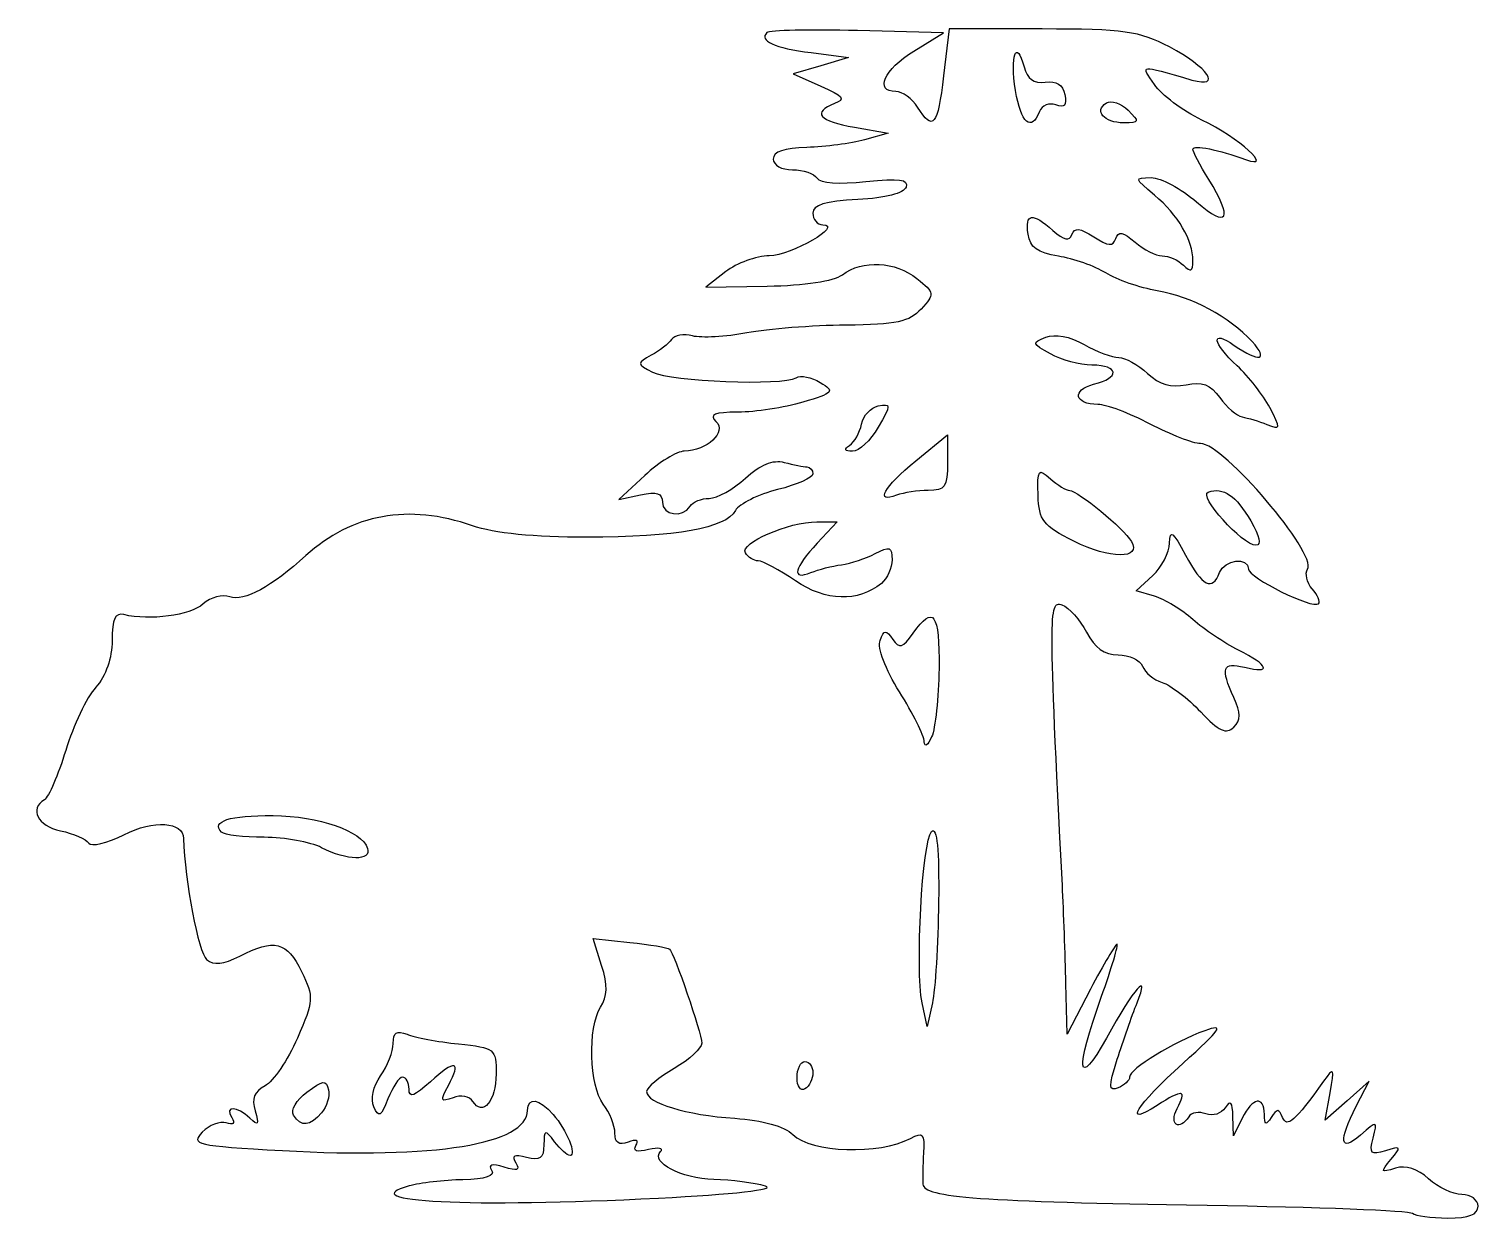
# Model space of a CAD drawing. Header units: centimetres. Extents: x -9.1 to 8.9, y -1.9 to 12.9.
import ezdxf

# ---------------------------------------------------------------- set-up
doc = ezdxf.new("R2010")
doc.units = ezdxf.units.CM
doc.header["$MEASUREMENT"] = 0
doc.layers.add('Layer 1', color=7, linetype='Continuous')

msp = doc.modelspace()

# ---------------------------------------------------------------- linework, layer by layer
at = {"layer": 'Layer 1'}
for points, knots in [([(8.08983, -1.83083), (8.0565, -1.79789), (6.91038, -1.75326), (5.5429, -1.73165), (5.5429, -1.73165), (2.7284, -1.68717), (2.02927, -1.63554), (2.01429, -1.47104), (2.01429, -1.47104), (2.00856, -1.40812), (2.01227, -1.23299), (2.02253, -1.08184), (2.02253, -1.08184), (2.03872, -0.84317), (2.01744, -0.81958), (1.86068, -0.90248), (1.86068, -0.90248), (1.47099, -1.10855), (0.62925, -1.08061), (0.3999, -0.85399), (0.3999, -0.85399), (0.29738, -0.75269), (0.0256, -0.67678), (-0.31961, -0.65303), (-0.31961, -0.65303), (-0.92219, -0.61157), (-1.41487, -0.46266), (-1.41487, -0.322), (-1.41487, -0.322), (-1.41487, -0.27327), (-1.26009, -0.14317), (-1.07091, -0.03288), (-1.07091, -0.03288), (-0.88173, 0.07741), (-0.7284, 0.21795), (-0.73016, 0.27943), (-0.73016, 0.27943), (-0.73388, 0.40932), (-1.07234, 1.39837), (-1.13017, 1.44835), (-1.13017, 1.44835), (-1.15163, 1.4669), (-1.37323, 1.5037), (-1.62262, 1.53013), (-1.62262, 1.53013), (-1.62262, 1.53013), (-2.07605, 1.57819), (-2.07605, 1.57819), (-2.07605, 1.57819), (-2.07605, 1.57819), (-1.9723, 1.24416), (-1.9723, 1.24416), (-1.9723, 1.24416), (-1.896, 0.99853), (-1.89954, 0.86109), (-1.98567, 0.72482), (-1.98567, 0.72482), (-2.14713, 0.46936), (-2.12717, -0.24848), (-1.95225, -0.47699), (-1.95225, -0.47699), (-1.87289, -0.58066), (-1.80796, -0.74315), (-1.80796, -0.83808), (-1.80796, -0.83808), (-1.80796, -0.95917), (-1.75916, -0.99218), (-1.64443, -0.94868), (-1.64443, -0.94868), (-1.54099, -0.90946), (-1.50493, -0.92509), (-1.54629, -0.99122), (-1.54629, -0.99122), (-1.58876, -1.05912), (-1.53412, -1.0769), (-1.39043, -1.04194), (-1.39043, -1.04194), (-1.26874, -1.01233), (-1.20166, -1.02301), (-1.24136, -1.06567), (-1.24136, -1.06567), (-1.36679, -1.20046), (-0.98807, -1.39852), (-0.57954, -1.41179), (-0.57954, -1.41179), (-0.36334, -1.41881), (-0.07589, -1.45582), (0.05924, -1.49402), (0.05924, -1.49402), (0.2044, -1.53506), (-0.33842, -1.59618), (-1.26746, -1.64339), (-1.26746, -1.64339), (-3.61152, -1.76251), (-5.08404, -1.69041), (-4.36209, -1.49186), (-4.36209, -1.49186), (-4.22751, -1.45485), (-3.92684, -1.42021), (-3.69393, -1.41488), (-3.69393, -1.41488), (-3.4112, -1.40841), (-3.29281, -1.36947), (-3.33771, -1.29769), (-3.33771, -1.29769), (-3.38352, -1.22445), (-3.33445, -1.21229), (-3.18379, -1.25954), (-3.18379, -1.25954), (-3.01904, -1.31121), (-2.98222, -1.29757), (-3.03944, -1.2061), (-3.03944, -1.2061), (-3.09537, -1.11668), (-3.05864, -1.09818), (-2.90434, -1.13805), (-2.90434, -1.13805), (-2.73621, -1.18149), (-2.69178, -1.14954), (-2.6893, -0.98341), (-2.6893, -0.98341), (-2.68639, -0.78867), (-2.67704, -0.78591), (-2.55562, -0.94395), (-2.55562, -0.94395), (-2.48382, -1.03741), (-2.39816, -1.11388), (-2.36528, -1.11388), (-2.36528, -1.11388), (-2.27633, -1.11388), (-2.40617, -0.79852), (-2.57518, -0.60408), (-2.57518, -0.60408), (-2.74815, -0.40508), (-2.88769, -0.3837), (-2.89206, -0.55553), (-2.89206, -0.55553), (-2.90271, -0.9743), (-4.03522, -1.1596), (-5.93541, -1.05349), (-5.93541, -1.05349), (-7.01133, -0.99341), (-7.07647, -0.97846), (-6.92881, -0.82548), (-6.92881, -0.82548), (-6.8419, -0.73544), (-6.70825, -0.68352), (-6.63182, -0.71012), (-6.63182, -0.71012), (-6.54409, -0.74064), (-6.51906, -0.71658), (-6.56391, -0.64486), (-6.56391, -0.64486), (-6.65832, -0.49392), (-6.50003, -0.49935), (-6.33716, -0.65264), (-6.33716, -0.65264), (-6.23201, -0.7516), (-6.22018, -0.73475), (-6.27309, -0.56145), (-6.27309, -0.56145), (-6.31987, -0.40825), (-6.28563, -0.32119), (-6.15051, -0.24974), (-6.15051, -0.24974), (-6.0474, -0.19521), (-5.86675, 0.07055), (-5.74907, 0.34085), (-5.74907, 0.34085), (-5.54497, 0.80964), (-5.54259, 0.84787), (-5.69734, 1.17011), (-5.69734, 1.17011), (-5.87551, 1.5411), (-6.03674, 1.58114), (-6.46463, 1.36064), (-6.46463, 1.36064), (-6.66972, 1.25495), (-6.78325, 1.24335), (-6.87512, 1.3187), (-6.87512, 1.3187), (-6.97608, 1.40149), (-7.14631, 2.29434), (-7.16113, 2.81883), (-7.16113, 2.81883), (-7.16715, 3.0319), (-7.52787, 3.05543), (-7.90145, 2.86712), (-7.90145, 2.86712), (-8.11148, 2.76124), (-8.30835, 2.71463), (-8.33894, 2.76353), (-8.33894, 2.76353), (-8.36953, 2.81243), (-8.52671, 2.88112), (-8.68825, 2.91618), (-8.68825, 2.91618), (-8.97296, 2.97797), (-9.07976, 3.1846), (-8.88764, 3.30193), (-8.88764, 3.30193), (-8.83577, 3.33361), (-8.71693, 3.60929), (-8.62354, 3.91456), (-8.62354, 3.91456), (-8.53016, 4.21983), (-8.36253, 4.57197), (-8.25105, 4.69708), (-8.25105, 4.69708), (-8.12521, 4.8383), (-8.04835, 5.05923), (-8.04835, 5.2797), (-8.04835, 5.2797), (-8.04835, 5.5466), (-8.01172, 5.62592), (-7.90094, 5.59893), (-7.90094, 5.59893), (-7.58115, 5.52103), (-7.07794, 5.5891), (-6.9183, 5.73185), (-6.9183, 5.73185), (-6.82566, 5.81469), (-6.67711, 5.85462), (-6.58769, 5.82071), (-6.58769, 5.82071), (-6.41774, 5.75627), (-6.06009, 5.94976), (-5.64329, 6.33163), (-5.64329, 6.33163), (-5.077, 6.85048), (-4.36631, 6.97819), (-3.57688, 6.70298), (-3.57688, 6.70298), (-3.30862, 6.60946), (-2.80295, 6.55815), (-2.16412, 6.55964), (-2.16412, 6.55964), (-1.03558, 6.56227), (-0.43746, 6.66913), (-0.31206, 6.89054), (-0.31206, 6.89054), (-0.26475, 6.97407), (-0.02918, 7.0914), (0.21143, 7.15126), (0.21143, 7.15126), (0.45204, 7.21112), (0.6489, 7.29861), (0.6489, 7.34568), (0.6489, 7.34568), (0.6489, 7.39275), (0.61573, 7.43185), (0.57519, 7.43258), (0.57519, 7.43258), (0.53465, 7.43331), (0.4081, 7.45867), (0.29396, 7.48894), (0.29396, 7.48894), (0.1533, 7.52625), (-0.00172, 7.46325), (-0.18719, 7.29341), (-0.18719, 7.29341), (-0.33769, 7.1556), (-0.5402, 7.04284), (-0.63722, 7.04284), (-0.63722, 7.04284), (-0.73424, 7.04284), (-0.84095, 6.99914), (-0.87435, 6.94574), (-0.87435, 6.94574), (-0.96872, 6.79487), (-1.21831, 6.83144), (-1.21831, 6.99614), (-1.21831, 6.99614), (-1.21831, 7.10635), (-1.28664, 7.12901), (-1.48856, 7.08576), (-1.48856, 7.08576), (-1.48856, 7.08576), (-1.75881, 7.02787), (-1.75881, 7.02787), (-1.75881, 7.02787), (-1.75881, 7.02787), (-1.43787, 7.32667), (-1.43787, 7.32667), (-1.43787, 7.32667), (-1.26135, 7.49101), (-1.04024, 7.62686), (-0.9465, 7.62856), (-0.9465, 7.62856), (-0.66462, 7.63367), (-0.41872, 7.86471), (-0.55346, 7.99785), (-0.55346, 7.99785), (-0.64062, 8.08397), (-0.57527, 8.11135), (-0.27979, 8.11247), (-0.27979, 8.11247), (-0.06629, 8.11328), (0.29504, 8.16912), (0.52316, 8.23656), (0.52316, 8.23656), (0.90944, 8.35075), (0.92435, 8.36755), (0.74028, 8.48114), (0.74028, 8.48114), (0.63157, 8.54822), (0.49669, 8.57505), (0.44053, 8.54075), (0.44053, 8.54075), (0.27306, 8.43848), (-1.11811, 8.49157), (-1.33957, 8.60868), (-1.33957, 8.60868), (-1.5388, 8.71404), (-1.53929, 8.71992), (-1.35686, 8.81843), (-1.35686, 8.81843), (-1.25363, 8.87418), (-1.14053, 8.96256), (-1.10552, 9.01484), (-1.10552, 9.01484), (-1.07051, 9.06712), (-0.9524, 9.08677), (-0.84305, 9.05852), (-0.84305, 9.05852), (-0.73369, 9.03026), (-0.43066, 9.0474), (-0.16964, 9.0966), (-0.16964, 9.0966), (0.09138, 9.1458), (0.64499, 9.18907), (1.06062, 9.19274), (1.06062, 9.19274), (1.68498, 9.19827), (1.84707, 9.23302), (1.99337, 9.39276), (1.99337, 9.39276), (2.16479, 9.57992), (2.16306, 9.59199), (1.93929, 9.77103), (1.93929, 9.77103), (1.67134, 9.98542), (1.26517, 10.0066), (1.01523, 9.81922), (1.01523, 9.81922), (0.90798, 9.73881), (0.54925, 9.68427), (0.08163, 9.67726), (0.08163, 9.67726), (0.08163, 9.67726), (-0.6778, 9.66588), (-0.6778, 9.66588), (-0.6778, 9.66588), (-0.6778, 9.66588), (-0.43212, 9.85732), (-0.43212, 9.85732), (-0.43212, 9.85732), (-0.29699, 9.96261), (-0.05377, 10.05071), (0.10839, 10.05308), (0.10839, 10.05308), (0.38613, 10.05715), (1.03456, 10.43472), (0.77174, 10.43934), (0.77174, 10.43934), (0.70418, 10.44053), (0.6489, 10.50486), (0.6489, 10.58231), (0.6489, 10.58231), (0.6489, 10.68534), (0.79841, 10.73093), (1.20621, 10.75224), (1.20621, 10.75224), (1.5526, 10.77034), (1.77938, 10.82887), (1.80544, 10.90688), (1.80544, 10.90688), (1.83781, 11.0038), (1.72407, 11.01924), (1.30622, 10.97466), (1.30622, 10.97466), (0.97084, 10.93888), (0.74079, 10.95576), (0.70119, 11.01907), (0.70119, 11.01907), (0.66605, 11.07525), (0.52935, 11.12122), (0.39741, 11.12122), (0.39741, 11.12122), (0.25954, 11.12122), (0.15753, 11.17793), (0.15753, 11.25456), (0.15753, 11.25456), (0.15753, 11.34495), (0.29208, 11.39149), (0.57519, 11.39905), (0.57519, 11.39905), (0.8049, 11.40518), (1.12552, 11.44771), (1.28768, 11.49355), (1.28768, 11.49355), (1.28768, 11.49355), (1.5825, 11.5769), (1.5825, 11.5769), (1.5825, 11.5769), (1.5825, 11.5769), (1.16484, 11.6489), (1.16484, 11.6489), (1.16484, 11.6489), (0.72394, 11.72491), (0.6334, 11.83347), (0.91916, 11.94346), (0.91916, 11.94346), (1.05893, 11.99726), (1.02672, 12.03785), (0.74718, 12.16018), (0.74718, 12.16018), (0.74718, 12.16018), (0.40322, 12.3107), (0.40322, 12.3107), (0.40322, 12.3107), (0.40322, 12.3107), (0.74718, 12.4135), (0.74718, 12.4135), (0.74718, 12.4135), (0.74718, 12.4135), (1.09114, 12.5163), (1.09114, 12.5163), (1.09114, 12.5163), (1.09114, 12.5163), (0.62847, 12.57533), (0.62847, 12.57533), (0.62847, 12.57533), (0.17231, 12.63353), (-0.0238, 12.72228), (0.0791, 12.82396), (0.0791, 12.82396), (0.10803, 12.85254), (0.61291, 12.86347), (1.20106, 12.84824), (1.20106, 12.84824), (1.20106, 12.84824), (2.27043, 12.82055), (2.27043, 12.82055), (2.27043, 12.82055), (2.27043, 12.82055), (1.9019, 12.59415), (1.9019, 12.59415), (1.9019, 12.59415), (1.53011, 12.36574), (1.40917, 12.09227), (1.67995, 12.09227), (1.67995, 12.09227), (1.76057, 12.09227), (1.88176, 12.00488), (1.94927, 11.89806), (1.94927, 11.89806), (2.14148, 11.59394), (2.19696, 11.66103), (2.27042, 12.28648), (2.27042, 12.28648), (2.27042, 12.28648), (2.33886, 12.8691), (2.33886, 12.8691), (2.33886, 12.8691), (2.33886, 12.8691), (3.49304, 12.8691), (3.49304, 12.8691), (3.49304, 12.8691), (4.50717, 12.8691), (4.69896, 12.84207), (5.07361, 12.64631), (5.07361, 12.64631), (5.55388, 12.39536), (5.73728, 12.12577), (5.35311, 12.23544), (5.35311, 12.23544), (4.67898, 12.4279), (4.71948, 12.4329), (4.88861, 12.17815), (4.88861, 12.17815), (4.97316, 12.0508), (5.23831, 11.85319), (5.47785, 11.739), (5.47785, 11.739), (5.93375, 11.52167), (6.38544, 11.11373), (6.02027, 11.24912), (6.02027, 11.24912), (5.69167, 11.37095), (5.36605, 11.43453), (5.36605, 11.37686), (5.36605, 11.37686), (5.36605, 11.34566), (5.45433, 11.17706), (5.56223, 11.00219), (5.56223, 11.00219), (5.86759, 10.50731), (5.80152, 10.38461), (5.41177, 10.72275), (5.41177, 10.72275), (5.22071, 10.8885), (4.96643, 11.0239), (4.8467, 11.02364), (4.8467, 11.02364), (4.63475, 11.02317), (4.63589, 11.0174), (4.89, 10.80516), (4.89, 10.80516), (5.183, 10.56043), (5.36606, 10.24755), (5.36606, 9.9915), (5.36606, 9.9915), (5.36606, 9.85814), (5.33985, 9.84593), (5.24813, 9.93656), (5.24813, 9.93656), (5.18327, 10.00065), (5.06514, 10.05308), (4.98562, 10.05308), (4.98562, 10.05308), (4.9061, 10.05308), (4.7537, 10.12955), (4.64696, 10.22301), (4.64696, 10.22301), (4.49904, 10.35253), (4.44228, 10.36293), (4.40829, 10.26675), (4.40829, 10.26675), (4.37288, 10.16653), (4.31666, 10.17101), (4.13517, 10.28851), (4.13517, 10.28851), (3.9634, 10.39972), (3.89618, 10.40694), (3.86452, 10.3176), (3.86452, 10.3176), (3.83433, 10.2324), (3.76744, 10.24686), (3.62832, 10.36867), (3.62832, 10.36867), (3.3687, 10.596), (3.28226, 10.58275), (3.32004, 10.32143), (3.32004, 10.32143), (3.34377, 10.15734), (3.43552, 10.09072), (3.6954, 10.0489), (3.6954, 10.0489), (3.88458, 10.01845), (4.14992, 9.92445), (4.28504, 9.84001), (4.28504, 9.84001), (4.42017, 9.75557), (4.70762, 9.65605), (4.92382, 9.61887), (4.92382, 9.61887), (5.35384, 9.54492), (5.81836, 9.29584), (6.10023, 8.98808), (6.10023, 8.98808), (6.31429, 8.75436), (6.18831, 8.72803), (5.87928, 8.9419), (5.87928, 8.9419), (5.57885, 9.14982), (5.60401, 8.97418), (5.91589, 8.68628), (5.91589, 8.68628), (6.05615, 8.5568), (6.23751, 8.32433), (6.31892, 8.16968), (6.31892, 8.16968), (6.45815, 7.90516), (6.45614, 7.89276), (6.28501, 7.96058), (6.28501, 7.96058), (6.18496, 8.00023), (6.04675, 8.04209), (5.97787, 8.0536), (5.97787, 8.0536), (5.90899, 8.06511), (5.78307, 8.17267), (5.69805, 8.29262), (5.69805, 8.29262), (5.57962, 8.4597), (5.48184, 8.49733), (5.27999, 8.45352), (5.27999, 8.45352), (5.09323, 8.41299), (4.95414, 8.45376), (4.8023, 8.59354), (4.8023, 8.59354), (4.68448, 8.702), (4.52348, 8.79074), (4.44453, 8.79074), (4.44453, 8.79074), (4.36557, 8.79074), (4.17217, 8.86378), (4.01474, 8.95306), (4.01474, 8.95306), (3.83759, 9.05352), (3.65665, 9.08785), (3.53998, 9.04314), (3.53998, 9.04314), (3.364, 8.97571), (3.3678, 8.9619), (3.59713, 8.83571), (3.59713, 8.83571), (3.73226, 8.76135), (3.96443, 8.69897), (4.11307, 8.69708), (4.11307, 8.69708), (4.45251, 8.69276), (4.4656, 8.54089), (4.13362, 8.45856), (4.13362, 8.45856), (3.85686, 8.38993), (3.89589, 8.20812), (4.18738, 8.20812), (4.18738, 8.20812), (4.28943, 8.20812), (4.58086, 8.09888), (4.835, 7.96536), (4.835, 7.96536), (5.08914, 7.83184), (5.36995, 7.7226), (5.45904, 7.7226), (5.45904, 7.7226), (5.74612, 7.7226), (6.9095, 6.35832), (6.78803, 6.16411), (6.78803, 6.16411), (6.75336, 6.10868), (6.77932, 5.99864), (6.84573, 5.91957), (6.84573, 5.91957), (6.91214, 5.84051), (6.94804, 5.75761), (6.92552, 5.73536), (6.92552, 5.73536), (6.85381, 5.6645), (6.054, 6.05804), (6.054, 6.16418), (6.054, 6.16418), (6.054, 6.32084), (5.76032, 6.28486), (5.69644, 6.12038), (5.69644, 6.12038), (5.60544, 5.88607), (5.48237, 5.94979), (5.2745, 6.33886), (5.2745, 6.33886), (5.11682, 6.63399), (5.07912, 6.66231), (5.0756, 6.4883), (5.0756, 6.4883), (5.07321, 6.37021), (4.97898, 6.18865), (4.86619, 6.08482), (4.86619, 6.08482), (4.86619, 6.08482), (4.66112, 5.89605), (4.66112, 5.89605), (4.66112, 5.89605), (4.66112, 5.89605), (4.89076, 5.82737), (4.89076, 5.82737), (4.89076, 5.82737), (5.01706, 5.7896), (5.23095, 5.65935), (5.36608, 5.53793), (5.36608, 5.53793), (5.50121, 5.41651), (5.75549, 5.24551), (5.93115, 5.15793), (5.93115, 5.15793), (6.31101, 4.96855), (6.3484, 4.86125), (6.00486, 4.94645), (6.00486, 4.94645), (5.73117, 5.01432), (5.70452, 4.93714), (5.87444, 4.56865), (5.87444, 4.56865), (5.96324, 4.37608), (5.96254, 4.29185), (5.87139, 4.20178), (5.87139, 4.20178), (5.77916, 4.11064), (5.68914, 4.15247), (5.46302, 4.39154), (5.46302, 4.39154), (5.30349, 4.5602), (5.08783, 4.7249), (4.98378, 4.75753), (4.98378, 4.75753), (4.87973, 4.79016), (4.76978, 4.88074), (4.73946, 4.95882), (4.73946, 4.95882), (4.70914, 5.0369), (4.57352, 5.10078), (4.43808, 5.10078), (4.43808, 5.10078), (4.26617, 5.10078), (4.14767, 5.18517), (4.04554, 5.38032), (4.04554, 5.38032), (3.96507, 5.53407), (3.82744, 5.68709), (3.73968, 5.72036), (3.73968, 5.72036), (3.57491, 5.78283), (3.57519, 5.60623), (3.74503, 2.23621), (3.74503, 2.23621), (3.76118, 1.91577), (3.78086, 1.36956), (3.78877, 1.02241), (3.78877, 1.02241), (3.78877, 1.02241), (3.80315, 0.39123), (3.80315, 0.39123), (3.80315, 0.39123), (3.80315, 0.39123), (4.09482, 0.94958), (4.09482, 0.94958), (4.09482, 0.94958), (4.25524, 1.25667), (4.40362, 1.50793), (4.42456, 1.50793), (4.42456, 1.50793), (4.4455, 1.50793), (4.35727, 1.21298), (4.22851, 0.85248), (4.22851, 0.85248), (3.89979, -0.06784), (3.92937, -0.30691), (4.29162, 0.34254), (4.29162, 0.34254), (4.64074, 0.96846), (4.83877, 1.19587), (4.67226, 0.77965), (4.67226, 0.77965), (4.60816, 0.61943), (4.49769, 0.30508), (4.42676, 0.08111), (4.42676, 0.08111), (4.31594, -0.26882), (4.31764, -0.3186), (4.43884, -0.27264), (4.43884, -0.27264), (4.51642, -0.24323), (4.57989, -0.1837), (4.57989, -0.14036), (4.57989, -0.14036), (4.57989, -0.04081), (5.12824, 0.29672), (5.51459, 0.43498), (5.51459, 0.43498), (5.76229, 0.52362), (5.71934, 0.45996), (5.24052, 0.0287), (5.24052, 0.0287), (4.65861, -0.4954), (4.4881, -0.77374), (4.9204, -0.49386), (4.9204, -0.49386), (5.23931, -0.28739), (5.29694, -0.29604), (5.16954, -0.53124), (5.16954, -0.53124), (5.0639, -0.72627), (5.19729, -0.81965), (5.3143, -0.63258), (5.3143, -0.63258), (5.34625, -0.58151), (5.44177, -0.56602), (5.52657, -0.59818), (5.52657, -0.59818), (5.61137, -0.63033), (5.71983, -0.59566), (5.7676, -0.52111), (5.7676, -0.52111), (5.83183, -0.42088), (5.85658, -0.44881), (5.86261, -0.62834), (5.86261, -0.62834), (5.86261, -0.62834), (5.87077, -0.8711), (5.87077, -0.8711), (5.87077, -0.8711), (5.87077, -0.8711), (5.97741, -0.65262), (5.97741, -0.65262), (5.97741, -0.65262), (6.10451, -0.39222), (6.24996, -0.36651), (6.25207, -0.60407), (6.25207, -0.60407), (6.25325, -0.73706), (6.27203, -0.74522), (6.33845, -0.64163), (6.33845, -0.64163), (6.41011, -0.52988), (6.43187, -0.52988), (6.47818, -0.64163), (6.47818, -0.64163), (6.53415, -0.77669), (6.6272, -0.69452), (6.98805, -0.19137), (6.98805, -0.19137), (7.11651, -0.01225), (7.12272, -0.02356), (7.06789, -0.33703), (7.06789, -0.33703), (7.06789, -0.33703), (7.00844, -0.67689), (7.00844, -0.67689), (7.00844, -0.67689), (7.00844, -0.67689), (7.28078, -0.43413), (7.28078, -0.43413), (7.28078, -0.43413), (7.28078, -0.43413), (7.55312, -0.19137), (7.55312, -0.19137), (7.55312, -0.19137), (7.55312, -0.19137), (7.39321, -0.50214), (7.39321, -0.50214), (7.39321, -0.50214), (7.16904, -0.93777), (7.19026, -1.08441), (7.44527, -0.86188), (7.44527, -0.86188), (7.6556, -0.67834), (7.65681, -0.67863), (7.60083, -0.89937), (7.60083, -0.89937), (7.55196, -1.09207), (7.57281, -1.11294), (7.75661, -1.0553), (7.75661, -1.0553), (7.95112, -0.9943), (7.95665, -1.00323), (7.82294, -1.16242), (7.82294, -1.16242), (7.6898, -1.32093), (7.69463, -1.33058), (7.87829, -1.27298), (7.87829, -1.27298), (8.01121, -1.2313), (8.15132, -1.27598), (8.29107, -1.40463), (8.29107, -1.40463), (8.40743, -1.51174), (8.59293, -1.59938), (8.70329, -1.59938), (8.70329, -1.59938), (8.81614, -1.59938), (8.90395, -1.66312), (8.90395, -1.74504), (8.90395, -1.74504), (8.90395, -1.84918), (8.79658, -1.8907), (8.52723, -1.8907), (8.52723, -1.8907), (8.32004, -1.8907), (8.12324, -1.86375), (8.0899, -1.83081), (8.0899, -1.83081), (8.0899, -1.83081), (8.08983, -1.83083), (8.08983, -1.83083)], [0, 0, 0, 0, 0.00454545, 0.00454545, 0.00454545, 0.00454545, 0.00909091, 0.00909091, 0.00909091, 0.00909091, 0.01363636, 0.01363636, 0.01363636, 0.01363636, 0.01818182, 0.01818182, 0.01818182, 0.01818182, 0.02272727, 0.02272727, 0.02272727, 0.02272727, 0.02727273, 0.02727273, 0.02727273, 0.02727273, 0.03181818, 0.03181818, 0.03181818, 0.03181818, 0.03636364, 0.03636364, 0.03636364, 0.03636364, 0.04090909, 0.04090909, 0.04090909, 0.04090909, 0.04545455, 0.04545455, 0.04545455, 0.04545455, 0.05, 0.05, 0.05, 0.05, 0.05454545, 0.05454545, 0.05454545, 0.05454545, 0.05909091, 0.05909091, 0.05909091, 0.05909091, 0.06363636, 0.06363636, 0.06363636, 0.06363636, 0.06818182, 0.06818182, 0.06818182, 0.06818182, 0.07272727, 0.07272727, 0.07272727, 0.07272727, 0.07727273, 0.07727273, 0.07727273, 0.07727273, 0.08181818, 0.08181818, 0.08181818, 0.08181818, 0.08636364, 0.08636364, 0.08636364, 0.08636364, 0.09090909, 0.09090909, 0.09090909, 0.09090909, 0.09545455, 0.09545455, 0.09545455, 0.09545455, 0.1, 0.1, 0.1, 0.1, 0.10454545, 0.10454545, 0.10454545, 0.10454545, 0.10909091, 0.10909091, 0.10909091, 0.10909091, 0.11363636, 0.11363636, 0.11363636, 0.11363636, 0.11818182, 0.11818182, 0.11818182, 0.11818182, 0.12272727, 0.12272727, 0.12272727, 0.12272727, 0.12727273, 0.12727273, 0.12727273, 0.12727273, 0.13181818, 0.13181818, 0.13181818, 0.13181818, 0.13636364, 0.13636364, 0.13636364, 0.13636364, 0.14090909, 0.14090909, 0.14090909, 0.14090909, 0.14545455, 0.14545455, 0.14545455, 0.14545455, 0.15, 0.15, 0.15, 0.15, 0.15454545, 0.15454545, 0.15454545, 0.15454545, 0.15909091, 0.15909091, 0.15909091, 0.15909091, 0.16363636, 0.16363636, 0.16363636, 0.16363636, 0.16818182, 0.16818182, 0.16818182, 0.16818182, 0.17272727, 0.17272727, 0.17272727, 0.17272727, 0.17727273, 0.17727273, 0.17727273, 0.17727273, 0.18181818, 0.18181818, 0.18181818, 0.18181818, 0.18636364, 0.18636364, 0.18636364, 0.18636364, 0.19090909, 0.19090909, 0.19090909, 0.19090909, 0.19545455, 0.19545455, 0.19545455, 0.19545455, 0.2, 0.2, 0.2, 0.2, 0.20454545, 0.20454545, 0.20454545, 0.20454545, 0.20909091, 0.20909091, 0.20909091, 0.20909091, 0.21363636, 0.21363636, 0.21363636, 0.21363636, 0.21818182, 0.21818182, 0.21818182, 0.21818182, 0.22272727, 0.22272727, 0.22272727, 0.22272727, 0.22727273, 0.22727273, 0.22727273, 0.22727273, 0.23181818, 0.23181818, 0.23181818, 0.23181818, 0.23636364, 0.23636364, 0.23636364, 0.23636364, 0.24090909, 0.24090909, 0.24090909, 0.24090909, 0.24545455, 0.24545455, 0.24545455, 0.24545455, 0.25, 0.25, 0.25, 0.25, 0.25454545, 0.25454545, 0.25454545, 0.25454545, 0.25909091, 0.25909091, 0.25909091, 0.25909091, 0.26363636, 0.26363636, 0.26363636, 0.26363636, 0.26818182, 0.26818182, 0.26818182, 0.26818182, 0.27272727, 0.27272727, 0.27272727, 0.27272727, 0.27727273, 0.27727273, 0.27727273, 0.27727273, 0.28181818, 0.28181818, 0.28181818, 0.28181818, 0.28636364, 0.28636364, 0.28636364, 0.28636364, 0.29090909, 0.29090909, 0.29090909, 0.29090909, 0.29545455, 0.29545455, 0.29545455, 0.29545455, 0.3, 0.3, 0.3, 0.3, 0.30454545, 0.30454545, 0.30454545, 0.30454545, 0.30909091, 0.30909091, 0.30909091, 0.30909091, 0.31363636, 0.31363636, 0.31363636, 0.31363636, 0.31818182, 0.31818182, 0.31818182, 0.31818182, 0.32272727, 0.32272727, 0.32272727, 0.32272727, 0.32727273, 0.32727273, 0.32727273, 0.32727273, 0.33181818, 0.33181818, 0.33181818, 0.33181818, 0.33636364, 0.33636364, 0.33636364, 0.33636364, 0.34090909, 0.34090909, 0.34090909, 0.34090909, 0.34545455, 0.34545455, 0.34545455, 0.34545455, 0.35, 0.35, 0.35, 0.35, 0.35454545, 0.35454545, 0.35454545, 0.35454545, 0.35909091, 0.35909091, 0.35909091, 0.35909091, 0.36363636, 0.36363636, 0.36363636, 0.36363636, 0.36818182, 0.36818182, 0.36818182, 0.36818182, 0.37272727, 0.37272727, 0.37272727, 0.37272727, 0.37727273, 0.37727273, 0.37727273, 0.37727273, 0.38181818, 0.38181818, 0.38181818, 0.38181818, 0.38636364, 0.38636364, 0.38636364, 0.38636364, 0.39090909, 0.39090909, 0.39090909, 0.39090909, 0.39545455, 0.39545455, 0.39545455, 0.39545455, 0.4, 0.4, 0.4, 0.4, 0.40454545, 0.40454545, 0.40454545, 0.40454545, 0.40909091, 0.40909091, 0.40909091, 0.40909091, 0.41363636, 0.41363636, 0.41363636, 0.41363636, 0.41818182, 0.41818182, 0.41818182, 0.41818182, 0.42272727, 0.42272727, 0.42272727, 0.42272727, 0.42727273, 0.42727273, 0.42727273, 0.42727273, 0.43181818, 0.43181818, 0.43181818, 0.43181818, 0.43636364, 0.43636364, 0.43636364, 0.43636364, 0.44090909, 0.44090909, 0.44090909, 0.44090909, 0.44545455, 0.44545455, 0.44545455, 0.44545455, 0.45, 0.45, 0.45, 0.45, 0.45454545, 0.45454545, 0.45454545, 0.45454545, 0.45909091, 0.45909091, 0.45909091, 0.45909091, 0.46363636, 0.46363636, 0.46363636, 0.46363636, 0.46818182, 0.46818182, 0.46818182, 0.46818182, 0.47272727, 0.47272727, 0.47272727, 0.47272727, 0.47727273, 0.47727273, 0.47727273, 0.47727273, 0.48181818, 0.48181818, 0.48181818, 0.48181818, 0.48636364, 0.48636364, 0.48636364, 0.48636364, 0.49090909, 0.49090909, 0.49090909, 0.49090909, 0.49545455, 0.49545455, 0.49545455, 0.49545455, 0.5, 0.5, 0.5, 0.5, 0.50454545, 0.50454545, 0.50454545, 0.50454545, 0.50909091, 0.50909091, 0.50909091, 0.50909091, 0.51363636, 0.51363636, 0.51363636, 0.51363636, 0.51818182, 0.51818182, 0.51818182, 0.51818182, 0.52272727, 0.52272727, 0.52272727, 0.52272727, 0.52727273, 0.52727273, 0.52727273, 0.52727273, 0.53181818, 0.53181818, 0.53181818, 0.53181818, 0.53636364, 0.53636364, 0.53636364, 0.53636364, 0.54090909, 0.54090909, 0.54090909, 0.54090909, 0.54545455, 0.54545455, 0.54545455, 0.54545455, 0.55, 0.55, 0.55, 0.55, 0.55454545, 0.55454545, 0.55454545, 0.55454545, 0.55909091, 0.55909091, 0.55909091, 0.55909091, 0.56363636, 0.56363636, 0.56363636, 0.56363636, 0.56818182, 0.56818182, 0.56818182, 0.56818182, 0.57272727, 0.57272727, 0.57272727, 0.57272727, 0.57727273, 0.57727273, 0.57727273, 0.57727273, 0.58181818, 0.58181818, 0.58181818, 0.58181818, 0.58636364, 0.58636364, 0.58636364, 0.58636364, 0.59090909, 0.59090909, 0.59090909, 0.59090909, 0.59545455, 0.59545455, 0.59545455, 0.59545455, 0.6, 0.6, 0.6, 0.6, 0.60454545, 0.60454545, 0.60454545, 0.60454545, 0.60909091, 0.60909091, 0.60909091, 0.60909091, 0.61363636, 0.61363636, 0.61363636, 0.61363636, 0.61818182, 0.61818182, 0.61818182, 0.61818182, 0.62272727, 0.62272727, 0.62272727, 0.62272727, 0.62727273, 0.62727273, 0.62727273, 0.62727273, 0.63181818, 0.63181818, 0.63181818, 0.63181818, 0.63636364, 0.63636364, 0.63636364, 0.63636364, 0.64090909, 0.64090909, 0.64090909, 0.64090909, 0.64545455, 0.64545455, 0.64545455, 0.64545455, 0.65, 0.65, 0.65, 0.65, 0.65454545, 0.65454545, 0.65454545, 0.65454545, 0.65909091, 0.65909091, 0.65909091, 0.65909091, 0.66363636, 0.66363636, 0.66363636, 0.66363636, 0.66818182, 0.66818182, 0.66818182, 0.66818182, 0.67272727, 0.67272727, 0.67272727, 0.67272727, 0.67727273, 0.67727273, 0.67727273, 0.67727273, 0.68181818, 0.68181818, 0.68181818, 0.68181818, 0.68636364, 0.68636364, 0.68636364, 0.68636364, 0.69090909, 0.69090909, 0.69090909, 0.69090909, 0.69545455, 0.69545455, 0.69545455, 0.69545455, 0.7, 0.7, 0.7, 0.7, 0.70454545, 0.70454545, 0.70454545, 0.70454545, 0.70909091, 0.70909091, 0.70909091, 0.70909091, 0.71363636, 0.71363636, 0.71363636, 0.71363636, 0.71818182, 0.71818182, 0.71818182, 0.71818182, 0.72272727, 0.72272727, 0.72272727, 0.72272727, 0.72727273, 0.72727273, 0.72727273, 0.72727273, 0.73181818, 0.73181818, 0.73181818, 0.73181818, 0.73636364, 0.73636364, 0.73636364, 0.73636364, 0.74090909, 0.74090909, 0.74090909, 0.74090909, 0.74545455, 0.74545455, 0.74545455, 0.74545455, 0.75, 0.75, 0.75, 0.75, 0.75454545, 0.75454545, 0.75454545, 0.75454545, 0.75909091, 0.75909091, 0.75909091, 0.75909091, 0.76363636, 0.76363636, 0.76363636, 0.76363636, 0.76818182, 0.76818182, 0.76818182, 0.76818182, 0.77272727, 0.77272727, 0.77272727, 0.77272727, 0.77727273, 0.77727273, 0.77727273, 0.77727273, 0.78181818, 0.78181818, 0.78181818, 0.78181818, 0.78636364, 0.78636364, 0.78636364, 0.78636364, 0.79090909, 0.79090909, 0.79090909, 0.79090909, 0.79545455, 0.79545455, 0.79545455, 0.79545455, 0.8, 0.8, 0.8, 0.8, 0.80454545, 0.80454545, 0.80454545, 0.80454545, 0.80909091, 0.80909091, 0.80909091, 0.80909091, 0.81363636, 0.81363636, 0.81363636, 0.81363636, 0.81818182, 0.81818182, 0.81818182, 0.81818182, 0.82272727, 0.82272727, 0.82272727, 0.82272727, 0.82727273, 0.82727273, 0.82727273, 0.82727273, 0.83181818, 0.83181818, 0.83181818, 0.83181818, 0.83636364, 0.83636364, 0.83636364, 0.83636364, 0.84090909, 0.84090909, 0.84090909, 0.84090909, 0.84545455, 0.84545455, 0.84545455, 0.84545455, 0.85, 0.85, 0.85, 0.85, 0.85454545, 0.85454545, 0.85454545, 0.85454545, 0.85909091, 0.85909091, 0.85909091, 0.85909091, 0.86363636, 0.86363636, 0.86363636, 0.86363636, 0.86818182, 0.86818182, 0.86818182, 0.86818182, 0.87272727, 0.87272727, 0.87272727, 0.87272727, 0.87727273, 0.87727273, 0.87727273, 0.87727273, 0.88181818, 0.88181818, 0.88181818, 0.88181818, 0.88636364, 0.88636364, 0.88636364, 0.88636364, 0.89090909, 0.89090909, 0.89090909, 0.89090909, 0.89545455, 0.89545455, 0.89545455, 0.89545455, 0.9, 0.9, 0.9, 0.9, 0.90454545, 0.90454545, 0.90454545, 0.90454545, 0.90909091, 0.90909091, 0.90909091, 0.90909091, 0.91363636, 0.91363636, 0.91363636, 0.91363636, 0.91818182, 0.91818182, 0.91818182, 0.91818182, 0.92272727, 0.92272727, 0.92272727, 0.92272727, 0.92727273, 0.92727273, 0.92727273, 0.92727273, 0.93181818, 0.93181818, 0.93181818, 0.93181818, 0.93636364, 0.93636364, 0.93636364, 0.93636364, 0.94090909, 0.94090909, 0.94090909, 0.94090909, 0.94545455, 0.94545455, 0.94545455, 0.94545455, 0.95, 0.95, 0.95, 0.95, 0.95454545, 0.95454545, 0.95454545, 0.95454545, 0.95909091, 0.95909091, 0.95909091, 0.95909091, 0.96363636, 0.96363636, 0.96363636, 0.96363636, 0.96818182, 0.96818182, 0.96818182, 0.96818182, 0.97272727, 0.97272727, 0.97272727, 0.97272727, 0.97727273, 0.97727273, 0.97727273, 0.97727273, 0.98181818, 0.98181818, 0.98181818, 0.98181818, 0.98636364, 0.98636364, 0.98636364, 0.98636364, 0.99090909, 0.99090909, 0.99090909, 0.99090909, 1, 1, 1, 1]), ([(3.46089, 11.84336), (3.49094, 11.92074), (3.58154, 11.95768), (3.66432, 11.9263), (3.66432, 11.9263), (3.77146, 11.88568), (3.80314, 11.92165), (3.77661, 12.05381), (3.77661, 12.05381), (3.75192, 12.17679), (3.67121, 12.22852), (3.53348, 12.20963), (3.53348, 12.20963), (3.38916, 12.18983), (3.30998, 12.24682), (3.26955, 12.3996), (3.26955, 12.3996), (3.17419, 12.75991), (3.09431, 12.5368), (3.16416, 12.10522), (3.16416, 12.10522), (3.22959, 11.70091), (3.36066, 11.58525), (3.4609, 11.84337), (3.4609, 11.84337), (3.4609, 11.84337), (3.46089, 11.84336), (3.46089, 11.84336)], [0, 0, 0, 0, 0.125, 0.125, 0.125, 0.125, 0.25, 0.25, 0.25, 0.25, 0.375, 0.375, 0.375, 0.375, 0.5, 0.5, 0.5, 0.5, 0.625, 0.625, 0.625, 0.625, 0.75, 0.75, 0.75, 0.75, 1, 1, 1, 1]), ([(4.56117, 11.86098), (4.4737, 11.94741), (4.35294, 11.98809), (4.29282, 11.95137), (4.29282, 11.95137), (4.13284, 11.85368), (4.26334, 11.70383), (4.5084, 11.70383), (4.5084, 11.70383), (4.70356, 11.70383), (4.7077, 11.71618), (4.56117, 11.86098)], [0, 0, 0, 0, 0.25, 0.25, 0.25, 0.25, 0.5, 0.5, 0.5, 0.5, 1, 1, 1, 1]), ([(1.45914, 7.92442), (1.62151, 8.20632), (1.62157, 8.22042), (1.46027, 8.18973), (1.46027, 8.18973), (1.36657, 8.1719), (1.27323, 8.07042), (1.25284, 7.96422), (1.25284, 7.96422), (1.23245, 7.85802), (1.16561, 7.73902), (1.1043, 7.69979), (1.1043, 7.69979), (1.02979, 7.65211), (1.04171, 7.62816), (1.14024, 7.62758), (1.14024, 7.62758), (1.22132, 7.6271), (1.36482, 7.76068), (1.45914, 7.92443), (1.45914, 7.92443), (1.45914, 7.92443), (1.45914, 7.92442), (1.45914, 7.92442)], [0, 0, 0, 0, 0.14285714, 0.14285714, 0.14285714, 0.14285714, 0.28571429, 0.28571429, 0.28571429, 0.28571429, 0.42857143, 0.42857143, 0.42857143, 0.42857143, 0.57142857, 0.57142857, 0.57142857, 0.57142857, 0.71428571, 0.71428571, 0.71428571, 0.71428571, 1, 1, 1, 1]), ([(2.08188, 7.13995), (2.28868, 7.13995), (2.31953, 7.18478), (2.31953, 7.4853), (2.31953, 7.4853), (2.31953, 7.4853), (2.31953, 7.83065), (2.31953, 7.83065), (2.31953, 7.83065), (2.31953, 7.83065), (1.92821, 7.50958), (1.92821, 7.50958), (1.92821, 7.50958), (1.52662, 7.18009), (1.41282, 6.97638), (1.68879, 7.08102), (1.68879, 7.08102), (1.77429, 7.11344), (1.95118, 7.13996), (2.08189, 7.13996), (2.08189, 7.13996), (2.08189, 7.13996), (2.08188, 7.13995), (2.08188, 7.13995)], [0, 0, 0, 0, 0.14285714, 0.14285714, 0.14285714, 0.14285714, 0.28571429, 0.28571429, 0.28571429, 0.28571429, 0.42857143, 0.42857143, 0.42857143, 0.42857143, 0.57142857, 0.57142857, 0.57142857, 0.57142857, 0.71428571, 0.71428571, 0.71428571, 0.71428571, 1, 1, 1, 1]), ([(4.60305, 6.5077), (4.50915, 6.66679), (3.93535, 7.13995), (3.83632, 7.13995), (3.83632, 7.13995), (3.79433, 7.13995), (3.6862, 7.20591), (3.59604, 7.28654), (3.59604, 7.28654), (3.44571, 7.42097), (3.43314, 7.40388), (3.4445, 7.0806), (3.4445, 7.0806), (3.45554, 6.76648), (3.50389, 6.70437), (3.88827, 6.51061), (3.88827, 6.51061), (4.33335, 6.28625), (4.73472, 6.28462), (4.60305, 6.5077)], [0, 0, 0, 0, 0.16666667, 0.16666667, 0.16666667, 0.16666667, 0.33333333, 0.33333333, 0.33333333, 0.33333333, 0.5, 0.5, 0.5, 0.5, 0.66666667, 0.66666667, 0.66666667, 0.66666667, 1, 1, 1, 1]), ([(6.08405, 6.76236), (5.89847, 7.07819), (5.74367, 7.18342), (5.5557, 7.12151), (5.5557, 7.12151), (5.42469, 7.07836), (5.97838, 6.46022), (6.14805, 6.46022), (6.14805, 6.46022), (6.22021, 6.46022), (6.19688, 6.57034), (6.08405, 6.76236)], [0, 0, 0, 0, 0.25, 0.25, 0.25, 0.25, 0.5, 0.5, 0.5, 0.5, 1, 1, 1, 1]), ([(1.4994, 5.98717), (1.57211, 6.0468), (1.63161, 6.17917), (1.63161, 6.28132), (1.63161, 6.28132), (1.63161, 6.44059), (1.60186, 6.45132), (1.42285, 6.35666), (1.42285, 6.35666), (1.30803, 6.29594), (1.12008, 6.23401), (1.00519, 6.21904), (1.00519, 6.21904), (0.89029, 6.20406), (0.7189, 6.16014), (0.62431, 6.12142), (0.62431, 6.12142), (0.37871, 6.0209), (0.41188, 6.17635), (0.70199, 6.48549), (0.70199, 6.48549), (0.70199, 6.48549), (0.95165, 6.75153), (0.95165, 6.75153), (0.95165, 6.75153), (0.95165, 6.75153), (0.69883, 6.75153), (0.69883, 6.75153), (0.69883, 6.75153), (0.34769, 6.75153), (-0.26294, 6.4854), (-0.18773, 6.36515), (-0.18773, 6.36515), (-0.15363, 6.31062), (-0.08176, 6.26601), (-0.02803, 6.26601), (-0.02803, 6.26601), (0.0257, 6.26601), (0.23315, 6.15463), (0.43297, 6.0185), (0.43297, 6.0185), (0.80785, 5.76312), (1.21172, 5.75125), (1.4994, 5.98716), (1.4994, 5.98716), (1.4994, 5.98716), (1.4994, 5.98717), (1.4994, 5.98717)], [0, 0, 0, 0, 0.07692308, 0.07692308, 0.07692308, 0.07692308, 0.15384615, 0.15384615, 0.15384615, 0.15384615, 0.23076923, 0.23076923, 0.23076923, 0.23076923, 0.30769231, 0.30769231, 0.30769231, 0.30769231, 0.38461538, 0.38461538, 0.38461538, 0.38461538, 0.46153846, 0.46153846, 0.46153846, 0.46153846, 0.53846154, 0.53846154, 0.53846154, 0.53846154, 0.61538462, 0.61538462, 0.61538462, 0.61538462, 0.69230769, 0.69230769, 0.69230769, 0.69230769, 0.76923077, 0.76923077, 0.76923077, 0.76923077, 0.84615385, 0.84615385, 0.84615385, 0.84615385, 1, 1, 1, 1]), ([(2.21434, 4.93084), (2.22164, 5.62328), (2.14705, 5.7249), (1.89361, 5.36781), (1.89361, 5.36781), (1.76287, 5.1836), (1.72328, 5.17175), (1.64123, 5.29226), (1.64123, 5.29226), (1.55669, 5.41643), (1.53596, 5.41473), (1.48336, 5.27928), (1.48336, 5.27928), (1.44828, 5.18895), (1.54939, 4.92009), (1.72376, 4.64009), (1.72376, 4.64009), (1.88928, 4.37429), (2.02782, 4.0961), (2.03162, 4.02189), (2.03162, 4.02189), (2.03551, 3.9458), (2.07536, 3.97166), (2.12299, 4.08118), (2.12299, 4.08118), (2.16944, 4.18799), (2.21056, 4.57034), (2.21436, 4.93084), (2.21436, 4.93084), (2.21436, 4.93084), (2.21434, 4.93084), (2.21434, 4.93084)], [0, 0, 0, 0, 0.11111111, 0.11111111, 0.11111111, 0.11111111, 0.22222222, 0.22222222, 0.22222222, 0.22222222, 0.33333333, 0.33333333, 0.33333333, 0.33333333, 0.44444444, 0.44444444, 0.44444444, 0.44444444, 0.55555556, 0.55555556, 0.55555556, 0.55555556, 0.66666667, 0.66666667, 0.66666667, 0.66666667, 0.77777778, 0.77777778, 0.77777778, 0.77777778, 1, 1, 1, 1]), ([(-4.8781, 2.69745), (-4.94987, 2.91515), (-5.48153, 3.10015), (-6.04991, 3.1052), (-6.04991, 3.1052), (-6.58821, 3.10998), (-6.82472, 3.03394), (-6.68891, 2.89975), (-6.68891, 2.89975), (-6.65288, 2.86415), (-6.41524, 2.83501), (-6.16082, 2.83501), (-6.16082, 2.83501), (-5.90641, 2.83501), (-5.58579, 2.77702), (-5.44833, 2.70614), (-5.44833, 2.70614), (-5.13208, 2.54306), (-4.82566, 2.53839), (-4.87809, 2.69745), (-4.87809, 2.69745), (-4.87809, 2.69745), (-4.8781, 2.69745), (-4.8781, 2.69745)], [0, 0, 0, 0, 0.14285714, 0.14285714, 0.14285714, 0.14285714, 0.28571429, 0.28571429, 0.28571429, 0.28571429, 0.42857143, 0.42857143, 0.42857143, 0.42857143, 0.57142857, 0.57142857, 0.57142857, 0.57142857, 0.71428571, 0.71428571, 0.71428571, 0.71428571, 1, 1, 1, 1]), ([(2.20962, 2.03714), (2.21737, 2.68125), (2.18849, 2.97096), (2.12297, 2.90622), (2.12297, 2.90622), (2.00648, 2.79112), (1.91806, 1.19769), (2.00497, 0.77964), (2.00497, 0.77964), (2.00497, 0.77964), (2.06553, 0.48833), (2.06553, 0.48833), (2.06553, 0.48833), (2.06553, 0.48833), (2.13176, 0.77964), (2.13176, 0.77964), (2.13176, 0.77964), (2.16819, 0.93986), (2.20322, 1.50573), (2.20962, 2.03714)], [0, 0, 0, 0, 0.16666667, 0.16666667, 0.16666667, 0.16666667, 0.33333333, 0.33333333, 0.33333333, 0.33333333, 0.5, 0.5, 0.5, 0.5, 0.66666667, 0.66666667, 0.66666667, 0.66666667, 1, 1, 1, 1]), ([(-4.4424, -0.14284), (-4.39878, -0.14284), (-4.3631, -0.21015), (-4.3631, -0.29243), (-4.3631, -0.29243), (-4.3631, -0.40402), (-4.29566, -0.38023), (-4.09758, -0.19874), (-4.09758, -0.19874), (-3.7908, 0.08233), (-3.70691, 0.06437), (-3.8752, -0.24635), (-3.8752, -0.24635), (-3.97921, -0.43838), (-3.97249, -0.45587), (-3.81731, -0.39703), (-3.81731, -0.39703), (-3.71909, -0.35979), (-3.61066, -0.38017), (-3.57118, -0.4433), (-3.57118, -0.4433), (-3.45016, -0.63678), (-3.28208, -0.43772), (-3.28208, -0.10091), (-3.28208, -0.10091), (-3.28208, 0.21133), (-3.29591, 0.22232), (-3.74888, 0.27002), (-3.74888, 0.27002), (-4.00562, 0.29705), (-4.29307, 0.35098), (-4.38766, 0.38987), (-4.38766, 0.38987), (-4.51592, 0.4426), (-4.55964, 0.41405), (-4.55964, 0.27758), (-4.55964, 0.27758), (-4.55964, 0.17693), (-4.62992, -0.00455), (-4.71582, -0.12573), (-4.71582, -0.12573), (-4.80921, -0.25748), (-4.84295, -0.41255), (-4.79974, -0.51148), (-4.79974, -0.51148), (-4.7392, -0.65008), (-4.7108, -0.6336), (-4.62459, -0.40987), (-4.62459, -0.40987), (-4.568, -0.263), (-4.48601, -0.14283), (-4.4424, -0.14283), (-4.4424, -0.14283), (-4.4424, -0.14283), (-4.4424, -0.14284), (-4.4424, -0.14284)], [0, 0, 0, 0, 0.06666667, 0.06666667, 0.06666667, 0.06666667, 0.13333333, 0.13333333, 0.13333333, 0.13333333, 0.2, 0.2, 0.2, 0.2, 0.26666667, 0.26666667, 0.26666667, 0.26666667, 0.33333333, 0.33333333, 0.33333333, 0.33333333, 0.4, 0.4, 0.4, 0.4, 0.46666667, 0.46666667, 0.46666667, 0.46666667, 0.53333333, 0.53333333, 0.53333333, 0.53333333, 0.6, 0.6, 0.6, 0.6, 0.66666667, 0.66666667, 0.66666667, 0.66666667, 0.73333333, 0.73333333, 0.73333333, 0.73333333, 0.8, 0.8, 0.8, 0.8, 0.86666667, 0.86666667, 0.86666667, 0.86666667, 1, 1, 1, 1]), ([(0.64887, -0.08856), (0.64887, -0.0116), (0.60465, 0.05136), (0.5506, 0.05136), (0.5506, 0.05136), (0.49655, 0.05136), (0.45233, -0.03861), (0.45233, -0.14858), (0.45233, -0.14858), (0.45233, -0.25855), (0.49655, -0.32151), (0.5506, -0.2885), (0.5506, -0.2885), (0.60465, -0.25549), (0.64887, -0.16552), (0.64887, -0.08856)], [0, 0, 0, 0, 0.2, 0.2, 0.2, 0.2, 0.4, 0.4, 0.4, 0.4, 0.6, 0.6, 0.6, 0.6, 1, 1, 1, 1]), ([(-5.44803, -0.58447), (-5.3829, -0.50692), (-5.34432, -0.37778), (-5.36229, -0.29749), (-5.36229, -0.29749), (-5.3901, -0.17325), (-5.43002, -0.1778), (-5.63022, -0.32805), (-5.63022, -0.32805), (-5.76172, -0.42674), (-5.83501, -0.55331), (-5.7964, -0.61503), (-5.7964, -0.61503), (-5.70329, -0.76389), (-5.59041, -0.75399), (-5.44803, -0.58447)], [0, 0, 0, 0, 0.2, 0.2, 0.2, 0.2, 0.4, 0.4, 0.4, 0.4, 0.6, 0.6, 0.6, 0.6, 1, 1, 1, 1])]:
    msp.add_open_spline(points, degree=3, knots=knots, dxfattribs=at)

doc.saveas('drawing.dxf')
